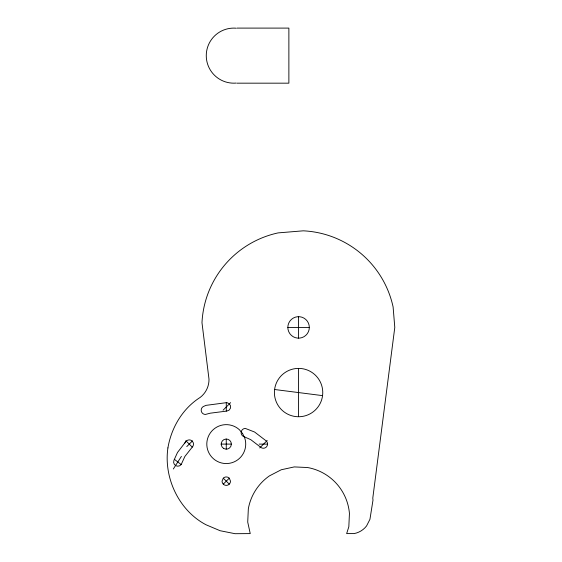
<?xml version="1.0" encoding="UTF-8"?>
<svg xmlns="http://www.w3.org/2000/svg" width="562" height="562" viewBox="0 0 562 562"><rect width="100%" height="100%" fill="white"/><g stroke="black" fill="none" stroke-linecap="round" stroke-linejoin="round"><path stroke-width="0.84" d="M185.818 441.641L177.494 452.487L173.925 460.341L173.63 462.512A4.229 4.229 0 0 0 181.175 464.563L184.877 456.463L192.682 446.593A4.229 4.229 0 0 0 193.11 442.378L191.726 440.685A4.229 4.229 0 0 0 185.818 441.641L184.54 443.446M173.321 468.982L181.414 456.386M223.29 478.171L222.046 481.163A4.229 4.229 0 0 0 226.282 485.392A4.229 4.229 0 0 0 230.511 481.163L229.275 478.171A4.229 4.229 0 0 0 223.29 478.171L229.275 484.149M186.781 446.593L192.492 440.868M223.086 410.197L230.61 402.645M223.29 484.149L229.275 478.171M259.707 447.942L267.182 440.51M226.282 402.687L205.973 405.364L203.268 406.565A4.229 4.229 0 0 0 201.358 411.349L201.793 412.36A4.229 4.229 0 0 0 205.481 414.433L210.216 413.189L226.823 411.075A4.229 4.229 0 0 0 227.09 402.687L226.282 402.687L226.282 411.075M237.045 28.1L288.875 28.1L288.875 83.169L237.045 83.169M287.835 327.421L309.325 327.421A10.748 10.748 0 0 0 293.209 318.113A10.748 10.748 0 0 0 293.209 336.722A10.748 10.748 0 0 0 309.325 327.421M221.224 444.099L231.333 444.099M259.152 444.113L267.182 444.113M274.6 389.508L322.567 395.627A24.18 24.18 0 0 0 289.24 370.267A24.18 24.18 0 0 0 283.936 411.806A24.18 24.18 0 0 0 322.567 395.627M174.48 459.393L181.175 464.563M185.818 440.685L192.26 447.127M221.21 443.91L221.245 444.289M298.584 316.673L298.584 338.162M298.584 368.595L298.584 416.54M226.261 439.048L226.261 449.157M236.202 83.071A27.538 27.538 0 0 1 206.268 55.638A27.538 27.538 0 0 1 236.202 28.205M167.912 447.921C163.507 477.967 179.095 510.746 206.106 524.81L220.121 530.725L235.035 533.696L250.238 533.598L247.723 522.091L248.334 508.779A51.044 51.044 0 0 1 269.416 475.888L281.246 469.762L294.263 466.917L307.576 467.528A51.044 51.044 0 0 1 349.438 513.457L348.826 526.77L346.649 533.598L354.088 533.591A20.443 20.443 0 0 0 366.564 525.941L369.944 519.309L372.992 500.117L372.789 498.122L394.791 327.421L393.105 306.964A96.713 96.713 0 0 0 303.283 230.82L278.12 232.893A96.713 96.713 0 0 0 201.983 322.714L209.001 379.195A22.508 22.508 0 0 1 200.22 397.383C182.636 408.518 171.347 427.591 167.912 447.921M241.295 431.574L241.147 432.67A4.229 4.229 0 0 0 243.262 436.337L250.807 439.688L260.368 447.008A4.229 4.229 0 0 0 265.475 447.682L266.353 447.008A4.229 4.229 0 0 0 265.475 440.355L254.6 432.023L245.376 428.441A4.229 4.229 0 0 0 241.716 430.555L241.295 431.574M242.615 433.555L239.328 429.677A19.459 19.459 0 0 0 208.242 436.751A19.459 19.459 0 0 0 225.517 463.545A19.459 19.459 0 0 0 244.786 438.142L242.615 433.555M223.585 448.399A5.079 5.079 0 0 0 231.354 444.289A5.079 5.079 0 0 0 223.908 439.61A5.079 5.079 0 0 0 223.585 448.399"/></g></svg>
